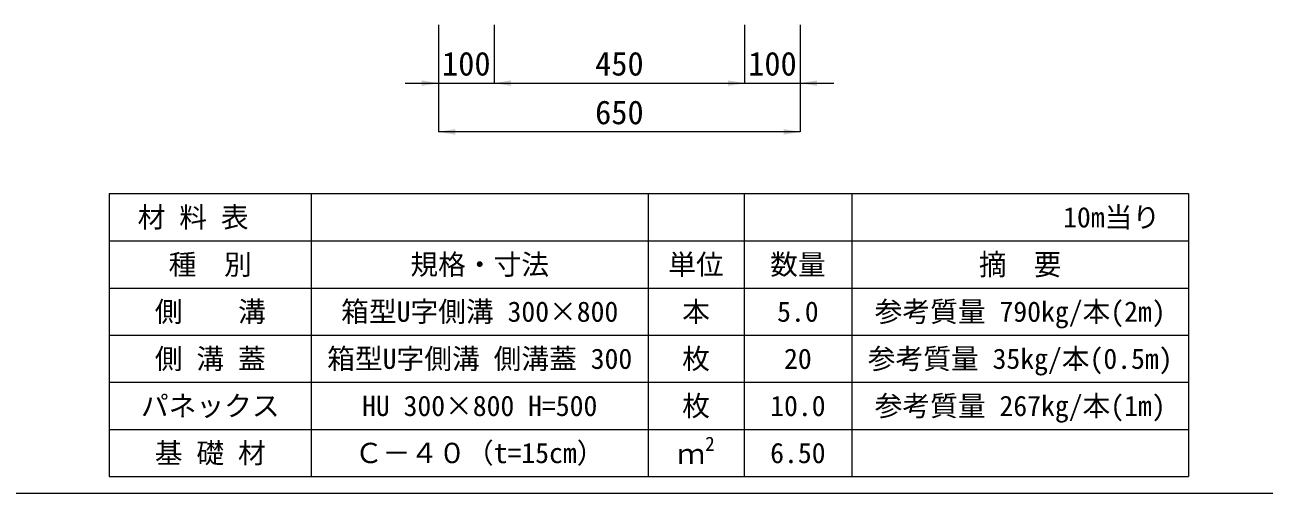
# Model space of a CAD drawing. Units: millimetres at full size. Extents: x 187207 to 255567, y 882048 to 905686.
# Drawn here: x 200726 to 202953, y 882048 to 882890 of the extents above; entities that cross this region are included whole.
import ezdxf
from ezdxf.enums import TextEntityAlignment as Align

# ---------------------------------------------------------------- set-up
doc = ezdxf.new("R2010")
doc.units = ezdxf.units.MM
doc.header["$LTSCALE"] = 20
for name, color, linetype, lineweight in [('Defpoints_3', 8, 'Continuous', 0), ('図枠', 5, 'Continuous', 13), ('寸法・材料表', 7, 'Continuous', 13), ('寸法線', 7, 'Continuous', 13)]:
    doc.layers.add(name, color=color, linetype=linetype, lineweight=lineweight)
doc.styles.add('ＭＳ ゴシック', font='')
doc.styles.add('ＭＳ Ｐゴシック', font='')
doc.styles.get('ＭＳ ゴシック').set_extended_font_data('MS Gothic')
doc.styles.get('ＭＳ Ｐゴシック').set_extended_font_data('MS PGothic')

# ---------------------------------------------------------------- blocks, each defined once
blk = doc.blocks.new('filled_arrow')
at = {"color": 0, "linetype": 'Continuous', "lineweight": -2}
blk.add_solid([(7.5, 1.25), (0, 0), (7.5, -1.25)], dxfattribs=at)

msp = doc.modelspace()

# ---------------------------------------------------------------- linework, layer by layer
at = {"layer": 'Defpoints_3'}
for p, q in [((200877.92, 882587.01), (202816.83, 882587.01)), ((200877.92, 882587.01), (200877.92, 882501.83)), ((201240.92, 882587.01), (201240.92, 882501.83)), ((201845.92, 882587.01), (201845.92, 882501.83)), ((202018.23, 882587.01), (202018.23, 882501.83)), ((202211.83, 882587.01), (202211.83, 882501.83)), ((202816.83, 882587.01), (202816.83, 882501.83))]:
    msp.add_line(p, q, dxfattribs=at)
at = {"layer": '図枠'}
msp.add_line((194897.37, 882048.33), (214497.37, 882048.33), dxfattribs=at)
at = {"layer": '寸法・材料表'}
for p, q in [((200877.92, 882501.83), (202816.83, 882501.83)), ((200877.92, 882501.83), (200877.92, 882078.33)), ((201240.92, 882501.83), (201240.92, 882078.33)), ((201845.92, 882501.83), (201845.92, 882078.33)), ((202018.23, 882501.83), (202018.23, 882078.33)), ((202211.83, 882501.83), (202211.83, 882078.33)), ((202816.83, 882501.83), (202816.83, 882078.33)), ((200877.92, 882417.13), (202816.83, 882417.13)), ((200877.92, 882332.43), (202816.83, 882332.43)), ((200877.92, 882247.73), (202816.83, 882247.73)), ((200877.92, 882163.03), (202816.83, 882163.03)), ((200877.92, 882078.33), (202816.83, 882078.33))]:
    msp.add_line(p, q, dxfattribs=at)
at = {"layer": '寸法線'}
for p, q in [((201469.37, 882890.37), (201469.37, 882785.43)), ((201469.37, 882890.37), (201469.37, 882697.93)), ((201569.37, 882890.37), (201569.37, 882785.43)), ((201569.37, 882890.37), (201569.37, 882785.43)), ((202019.37, 882890.37), (202019.37, 882785.43)), ((202019.37, 882890.37), (202019.37, 882785.43)), ((202119.37, 882890.37), (202119.37, 882785.43)), ((202119.37, 882890.37), (202119.37, 882697.93)), ((201409.37, 882785.43), (201629.37, 882785.43)), ((201569.37, 882785.43), (202019.37, 882785.43)), ((201959.37, 882785.43), (202179.37, 882785.43)), ((202119.37, 882697.93), (201469.37, 882697.93))]:
    msp.add_line(p, q, dxfattribs=at)

# ---------------------------------------------------------------- block references
at = {"layer": '寸法線', "xscale": 4, "yscale": 4, "rotation": 180}
for p in [(201469.37, 882785.43), (202019.37, 882785.43), (202019.37, 882785.43), (202119.37, 882697.93)]:
    msp.add_blockref('filled_arrow', p, dxfattribs=at)
at = {"layer": '寸法線', "xscale": 4, "yscale": 4}
for p in [(201569.37, 882785.43), (201569.37, 882785.43), (202119.37, 882785.43), (201469.37, 882697.93)]:
    msp.add_blockref('filled_arrow', p, dxfattribs=at)

# ---------------------------------------------------------------- texts
at = {"layer": '寸法・材料表', "style": 'ＭＳ ゴシック'}
msp.add_text('\u3000材 料 表', height=36.55, dxfattribs=at).set_placement((200879.08, 882544.42), align=Align.MIDDLE_LEFT)
msp.add_text('10m当り\u3000', height=36.55, dxfattribs=at).set_placement((202815.66, 882544.42), align=Align.MIDDLE_RIGHT)
for s, p in [('種\u3000別', (201059.42, 882459.48)), ('規格・寸法', (201543.42, 882459.48)), ('単位', (201932.07, 882459.48)), ('数量', (202115.03, 882459.48)), ('側\u3000\u3000溝', (201059.42, 882374.78)), ('箱型U字側溝 300×800', (201543.42, 882374.78)), ('本', (201932.07, 882374.78)), ('5.0', (202115.03, 882374.78)), ('参考質量 790kg/本(2m)', (202514.33, 882374.78)), ('側 溝 蓋', (201059.42, 882290.08)), ('箱型U字側溝 側溝蓋 300', (201543.42, 882290.08)), ('枚', (201932.07, 882290.08)), ('参考質量 35kg/本(0.5m)', (202514.33, 882290.08)), ('20', (202115.03, 882290.08)), ('パネックス', (201059.42, 882205.38)), ('HU 300×800 H=500', (201543.42, 882205.38)), ('枚', (201932.07, 882205.38)), ('10.0', (202115.03, 882205.38)), ('参考質量 267kg/本(1m)', (202514.33, 882205.38)), ('基 礎 材', (201059.42, 882120.68)), ('Ｃ－４０（t=15cm）', (201543.42, 882120.68)), ('6.50', (202115.03, 882120.68))]:
    msp.add_text(s, height=36.55, dxfattribs=at).set_placement(p, align=Align.MIDDLE_CENTER)
at = {"layer": '寸法・材料表', "style": 'ＭＳ Ｐゴシック', "width": 0.95}
msp.add_text('摘\u3000要', height=38.1, dxfattribs=at).set_placement((202514.33, 882459.48), align=Align.MIDDLE_CENTER)
at = {"layer": '寸法・材料表', "style": 'ＭＳ ゴシック'}
for s, height, p in [('2', 25.59, (201948.28, 882116.71)), ('ｍ', 36.55, (201898.42, 882089.76))]:
    msp.add_text(s, height=height, dxfattribs=at).set_placement(p, align=Align.BOTTOM_LEFT)
at = {"layer": '寸法線', "style": 'ＭＳ ゴシック'}
for s, p in [('100', (201519.37, 882820.43)), ('450', (201794.37, 882820.43)), ('100', (202069.37, 882820.43)), ('650', (201794.37, 882732.93))]:
    msp.add_text(s, height=42.72, dxfattribs=at).set_placement(p, align=Align.MIDDLE_CENTER)

doc.saveas('drawing.dxf')
